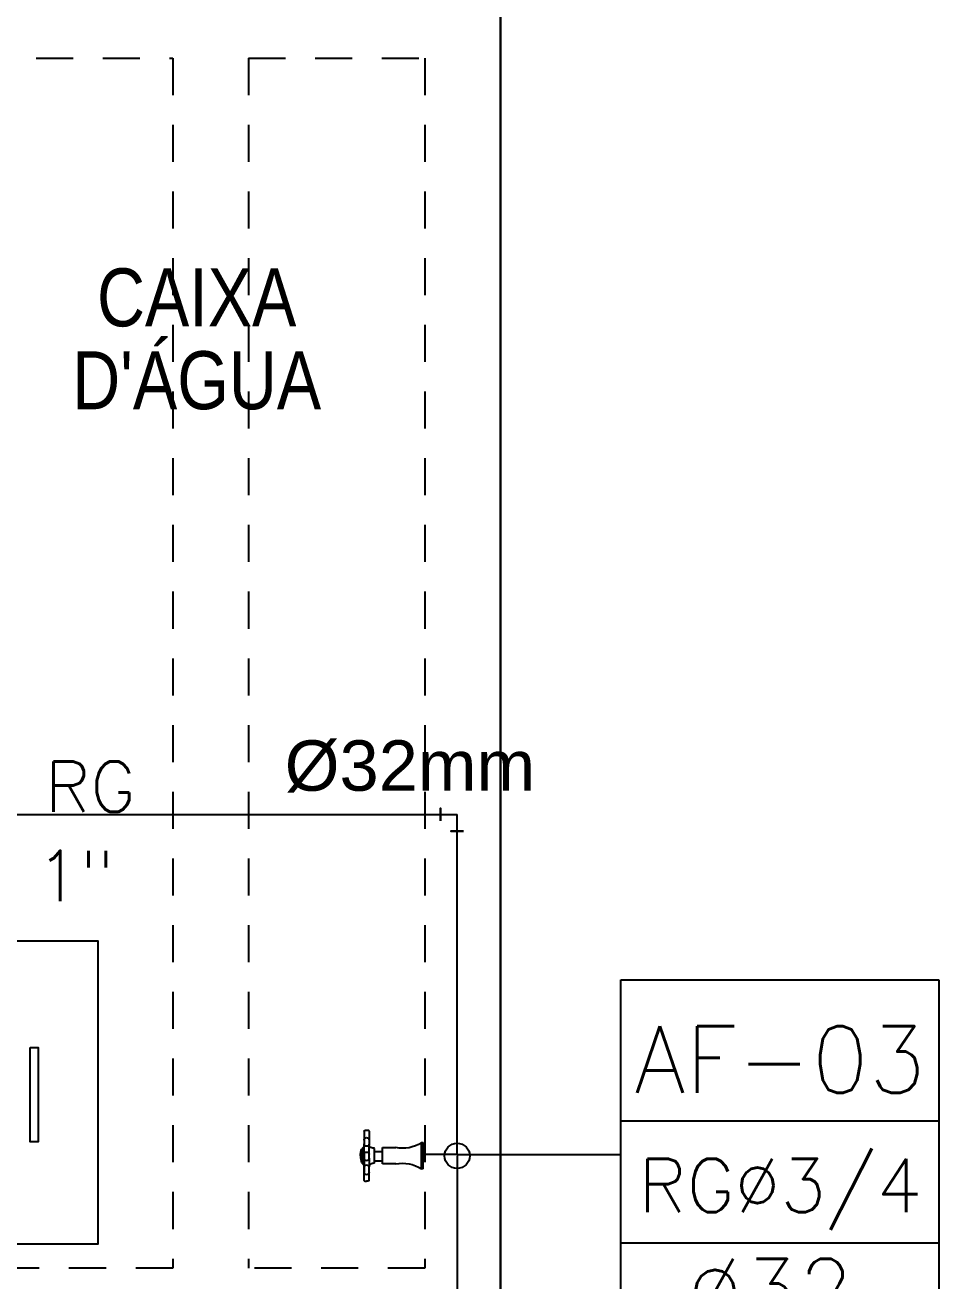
# Model space of a CAD drawing. Header units: millimetres. Extents: x 3923 to 4007, y 744 to 863.
# Drawn here: x 3939.49 to 3942.572, y 842.271 to 846.507 of the extents above; entities that cross this region are included whole.
import ezdxf
from ezdxf.enums import TextEntityAlignment as Align

# ---------------------------------------------------------------- set-up
doc = ezdxf.new("R2010")
doc.units = ezdxf.units.MM
doc.linetypes.add('HIDDEN2', pattern=[0.1875, 0.125, -0.0625])
for name, color, linetype in [('-HIDRO', 8, 'Continuous'), ('A-PEN-B', 5, 'Continuous'), ('AF', 5, 'Continuous'), ('CONEXAO_AG_FRIA', 2, 'Continuous'), ('E-txt-g', 3, 'Continuous'), ('HID-TUBPRIMARIO', 5, 'Continuous'), ('HIDRO 01', 4, 'Continuous'), ('Prumadas_L', 1, 'Continuous'), ('Prumadas_Q', 3, 'Continuous'), ('Prumadas_T', 2, 'Continuous'), ('TEXTO', 3, 'Continuous')]:
    doc.layers.add(name, color=color, linetype=linetype)
doc.layers.add('E-Txt-W', color=7, linetype='Continuous', lineweight=20)
doc.styles.add('F2', font='ARIALN.TTF')
doc.styles.add('REG60', font='romans.shx', dxfattribs={"width": 0.8, "height": 0.15})
doc.styles.add('REG80', font='romans.shx', dxfattribs={"width": 0.8, "height": 0.2})
doc.styles.add('ROMANS', font='romans__.ttf', dxfattribs={"height": 0.1})
doc.styles.get("Standard").update_dxf_attribs({"font": 'arial.ttf'})

# ---------------------------------------------------------------- blocks, each defined once
blk = doc.blocks.new('TXT-AMB75')
at = {"layer": 'E-txt-g', "style": 'REG80', "width": 0.8, "flags": 8}
blk.add_attdef('TXT', text='', height=0.2, dxfattribs=at).set_placement((0.0055, 0.2964), align=Align.CENTER)
at = {"layer": 'E-Txt-W', "style": 'REG60', "width": 0.8, "flags": 8}
blk.add_attdef('TXT', text='', height=0.15, dxfattribs=at).set_placement((0.0055, 0.0271), align=Align.CENTER)

msp = doc.modelspace()

# ---------------------------------------------------------------- linework, layer by layer
at = {"layer": '-HIDRO'}
for p, q in [((3941.0931, 842.3136), (3941.0931, 854.816)), ((3941.0931, 840.1023), (3941.0931, 842.3136))]:
    msp.add_line(p, q, dxfattribs=at)
at = {"layer": '-HIDRO', "linetype": 'HIDDEN2'}
for p, q in [((3939.9875, 846.396), (3939.9875, 842.3136)), ((3940.2426, 846.396), (3940.2426, 842.3136))]:
    msp.add_line(p, q, dxfattribs=at)
at = {"layer": '-HIDRO'}
msp.add_lwpolyline([(3938.3715, 846.6512), (3941.0931, 846.6512), (3941.0931, 842.0585), (3938.3715, 842.0585)], close=True, dxfattribs=at)
at = {"layer": '-HIDRO', "linetype": 'HIDDEN2'}
for points in [[(3939.9875, 842.3136), (3938.6267, 842.3136), (3938.6267, 846.396), (3939.9875, 846.396)], [(3940.2426, 846.396), (3940.838, 846.396), (3940.838, 842.3136), (3940.2426, 842.3136)]]:
    msp.add_lwpolyline(points, dxfattribs=at)
at = {"layer": '-HIDRO', "linetype": 'Continuous'}
for points in [[(3938.7153, 842.396), (3939.7359, 842.396), (3939.7359, 843.4166), (3938.7153, 843.4166)], [(3939.5071, 843.0583), (3939.5336, 843.0583), (3939.5336, 842.7401), (3939.5071, 842.7401)]]:
    msp.add_lwpolyline(points, close=True, dxfattribs=at)
at = {"layer": 'A-PEN-B'}
msp.add_line((3940.9468, 842.6971), (3940.8249, 842.6971), dxfattribs=at)
msp.add_circle((3940.9468, 842.6928), 0.0425, dxfattribs=at)
at = {"layer": 'AF'}
msp.add_line((3939.2593, 843.8438), (3940.9468, 843.8438), dxfattribs=at)
at = {"layer": 'AF', "color": 2}
for p in [(3940.8907, 843.8438), (3940.9468, 843.7877)]:
    msp.add_line(p, (3940.9468, 843.8438), dxfattribs=at)
at = {"layer": 'AF', "color": 2, "extrusion": (-1, 1.83697e-16, 0)}
msp.add_circle((-843.8438, 0, -3940.8907), 0.0213, dxfattribs=at)
at = {"layer": 'AF', "color": 2, "extrusion": (-1.83697e-16, -1, 0)}
msp.add_circle((3940.9468, 0, -843.7877), 0.0213, dxfattribs=at)
at = {"layer": 'HID-TUBPRIMARIO'}
for p, q in [((3940.9468, 842.6971), (3940.9468, 843.8438)), ((3940.9468, 842.6928), (3940.9468, 839.7357))]:
    msp.add_line(p, q, dxfattribs=at)
at = {"layer": 'HIDRO 01', "color": 4}
for p, q in [((3940.6332, 842.7762), (3940.6332, 842.7277)), ((3940.6416, 842.7783), (3940.6353, 842.7783)), ((3940.6479, 842.7783), (3940.6416, 842.7783)), ((3940.65, 842.7762), (3940.65, 842.7302)), ((3940.6332, 842.7016), (3940.6332, 842.7284)), ((3940.65, 842.7016), (3940.65, 842.7311)), ((3940.8261, 842.7374), (3940.8324, 842.7374)), ((3940.8261, 842.6932), (3940.8261, 842.7374)), ((3940.8324, 842.6932), (3940.8324, 842.7374)), ((3940.6279, 842.7113), (3940.6279, 842.7189)), ((3940.6279, 842.6932), (3940.6279, 842.7113)), ((3940.6279, 842.675), (3940.6279, 842.6932)), ((3940.6332, 842.7016), (3940.6332, 842.6932)), ((3940.6332, 842.6932), (3940.6332, 842.6847)), ((3940.6332, 842.6847), (3940.6332, 842.6576)), ((3940.65, 842.6932), (3940.65, 842.7016)), ((3940.65, 842.6847), (3940.65, 842.6932)), ((3940.65, 842.6847), (3940.65, 842.6561)), ((3940.6679, 842.7107), (3940.6679, 842.7179)), ((3940.6679, 842.6932), (3940.6679, 842.7107)), ((3940.6956, 842.7068), (3940.6679, 842.7068)), ((3940.6679, 842.6757), (3940.6679, 842.6932)), ((3940.6956, 842.6932), (3940.6956, 842.7205)), ((3940.6956, 842.7205), (3940.7402, 842.7205)), ((3940.6956, 842.6658), (3940.6956, 842.6932)), ((3940.8261, 842.649), (3940.8261, 842.6932)), ((3940.8324, 842.649), (3940.8324, 842.6932)), ((3940.6279, 842.6675), (3940.6279, 842.675)), ((3940.6279, 842.6675), (3940.6279, 842.6674)), ((3940.633, 842.6542), (3940.633, 842.6458)), ((3940.633, 842.6458), (3940.633, 842.6373)), ((3940.6332, 842.6101), (3940.6332, 842.6587)), ((3940.6498, 842.6458), (3940.6498, 842.6542)), ((3940.6498, 842.6373), (3940.6498, 842.6458)), ((3940.65, 842.6101), (3940.65, 842.6561)), ((3940.6679, 842.6684), (3940.6679, 842.6757)), ((3940.6956, 842.6753), (3940.6679, 842.6753)), ((3940.7402, 842.6658), (3940.6956, 842.6658)), ((3940.8324, 842.649), (3940.8261, 842.649)), ((3940.6353, 842.608), (3940.6416, 842.608)), ((3940.6479, 842.608), (3940.6416, 842.608))]:
    msp.add_line(p, q, dxfattribs=at)
for points in [[(3940.6679, 842.7179), (3940.6655, 842.7184), (3940.6628, 842.719), (3940.6591, 842.7198)], [(3940.6679, 842.6684), (3940.6655, 842.6679), (3940.6628, 842.6673), (3940.6591, 842.6665)]]:
    msp.add_lwpolyline(points, dxfattribs=at)
at = {"layer": 'HIDRO 01', "color": 4, "extrusion": (0, 0, -1)}
for centre, radius, start, end in [((-3940.6353, 842.7762), 0.0021, 0, 90), ((-3940.6216, 842.7287), 0.0116, 181.2368, 236.379), ((-3940.6414, 842.7462), 0.00842, 0.026, 89.974), ((-3940.6414, 842.7336), 0.00842, 270.0183, 359.9819), ((-3940.6414, 842.7462), 0.00842, 90.0182, 179.9818), ((-3940.6414, 842.7336), 0.00842, 180.0183, 269.9819), ((-3940.6616, 842.7311), 0.0116, 282.3599, 360), ((-3940.7629, 842.8324), 0.1141, 236.3582, 281.4507), ((-3940.6877, 842.6932), 0.0671, 359.9957, 20.1363), ((-3940.6262, 842.7115), 0.00168, 20.1219, 100.1124), ((-3940.6262, 842.7115), 0.00168, 100.0948, 180), ((-3940.6416, 842.6974), 0.00842, 0.026, 89.974), ((-3940.6416, 842.6847), 0.00842, 270.0183, 359.9819), ((-3940.6416, 842.6974), 0.00842, 90.0182, 179.9818), ((-3940.6416, 842.6847), 0.00842, 180.0183, 269.9819), ((-3940.6216, 842.6576), 0.0116, 123.6059, 180), ((-3940.6414, 842.6542), 0.00842, 0.026, 89.974), ((-3940.6414, 842.6373), 0.00842, 270.0183, 359.9819), ((-3940.6414, 842.6542), 0.00842, 90.0182, 179.9818), ((-3940.6414, 842.6373), 0.00842, 180.0183, 269.9819), ((-3940.6616, 842.6552), 0.0116, 359.9998, 77.6433), ((-3940.7629, 842.554), 0.1141, 78.5496, 123.642), ((-3940.6479, 842.6101), 0.0021, 180, 270)]:
    msp.add_arc(centre, radius, start, end, dxfattribs=at)
at = {"layer": 'HIDRO 01', "color": 4}
for centre, radius, start, end in [((3940.6479, 842.7762), 0.0021, 359.9989, 90), ((3940.6876, 842.6932), 0.0671, 179.994, 200.1389), ((3940.6281, 842.7189), 0.000213, 123.8845, 179.9151), ((3940.6262, 842.6706), 0.00168, 200.1271, 280.0763), ((3940.6262, 842.6706), 0.00168, 280.0721, 0.0034), ((3940.6281, 842.6675), 0.000211, 206.7174, 236.3559), ((3940.6353, 842.6101), 0.0021, 179.9983, 270)]:
    msp.add_arc(centre, radius, start, end, dxfattribs=at)
at = {"layer": 'Prumadas_L'}
for p, q in [((3941.4988, 842.8111), (3942.5719, 842.8111)), ((3940.9468, 842.6971), (3941.4988, 842.6971)), ((3941.4988, 842.3995), (3942.5719, 842.3995))]:
    msp.add_line(p, q, dxfattribs=at)
at = {"layer": 'Prumadas_Q'}
for p, q in [((3941.4988, 843.2861), (3942.5719, 843.2861)), ((3941.4988, 842.1082), (3941.4988, 843.2861)), ((3942.5719, 843.2861), (3942.5719, 842.1082))]:
    msp.add_line(p, q, dxfattribs=at)

# ---------------------------------------------------------------- block references
at = {"layer": '-HIDRO'}
ref = msp.add_blockref('TXT-AMB75', (3940.0616, 845.1233), dxfattribs=dict(at, xscale=1.240029, yscale=1.240029, zscale=1.240029))
ref.add_attrib('TXT', 'CAIXA', dxfattribs={"layer": 'E-txt-g', "color": 2, "height": 0.19562, "style": 'F2'}).set_placement((3940.0683, 845.4908), align=Align.CENTER)
ref = msp.add_blockref('TXT-AMB75', (3940.0616, 844.8437), dxfattribs=dict(at, xscale=1.240029, yscale=1.240029, zscale=1.240029))
ref.add_attrib('TXT', "D'ÁGUA", dxfattribs={"layer": 'E-txt-g', "color": 2, "height": 0.19562, "style": 'F2'}).set_placement((3940.0683, 845.2113), align=Align.CENTER)

# ---------------------------------------------------------------- texts
at = {"layer": 'CONEXAO_AG_FRIA', "style": 'ROMANS'}
for s, p in [('RG', (3939.5564, 843.8533)), ('1"', (3939.528, 843.5517))]:
    msp.add_text(s, height=0.1701, rotation=0, dxfattribs=at).set_placement(p)
at = {"layer": 'Prumadas_T', "style": 'ROMANS'}
for s, height, p in [('AF-03', 0.22504, (3942.0359, 842.9052)), ('RG%%C3/4', 0.18003, (3942.0369, 842.5032)), ('%%C32', 0.21784, (3942.0035, 842.1273))]:
    msp.add_text(s, height=height, rotation=0, dxfattribs=at).set_placement(p, align=Align.CENTER)
at = {"layer": 'TEXTO'}
msp.add_text('Ø32mm', height=0.1701, dxfattribs=at).set_placement((3940.7878, 844.0094), align=Align.MIDDLE_CENTER)

doc.saveas('drawing.dxf')
